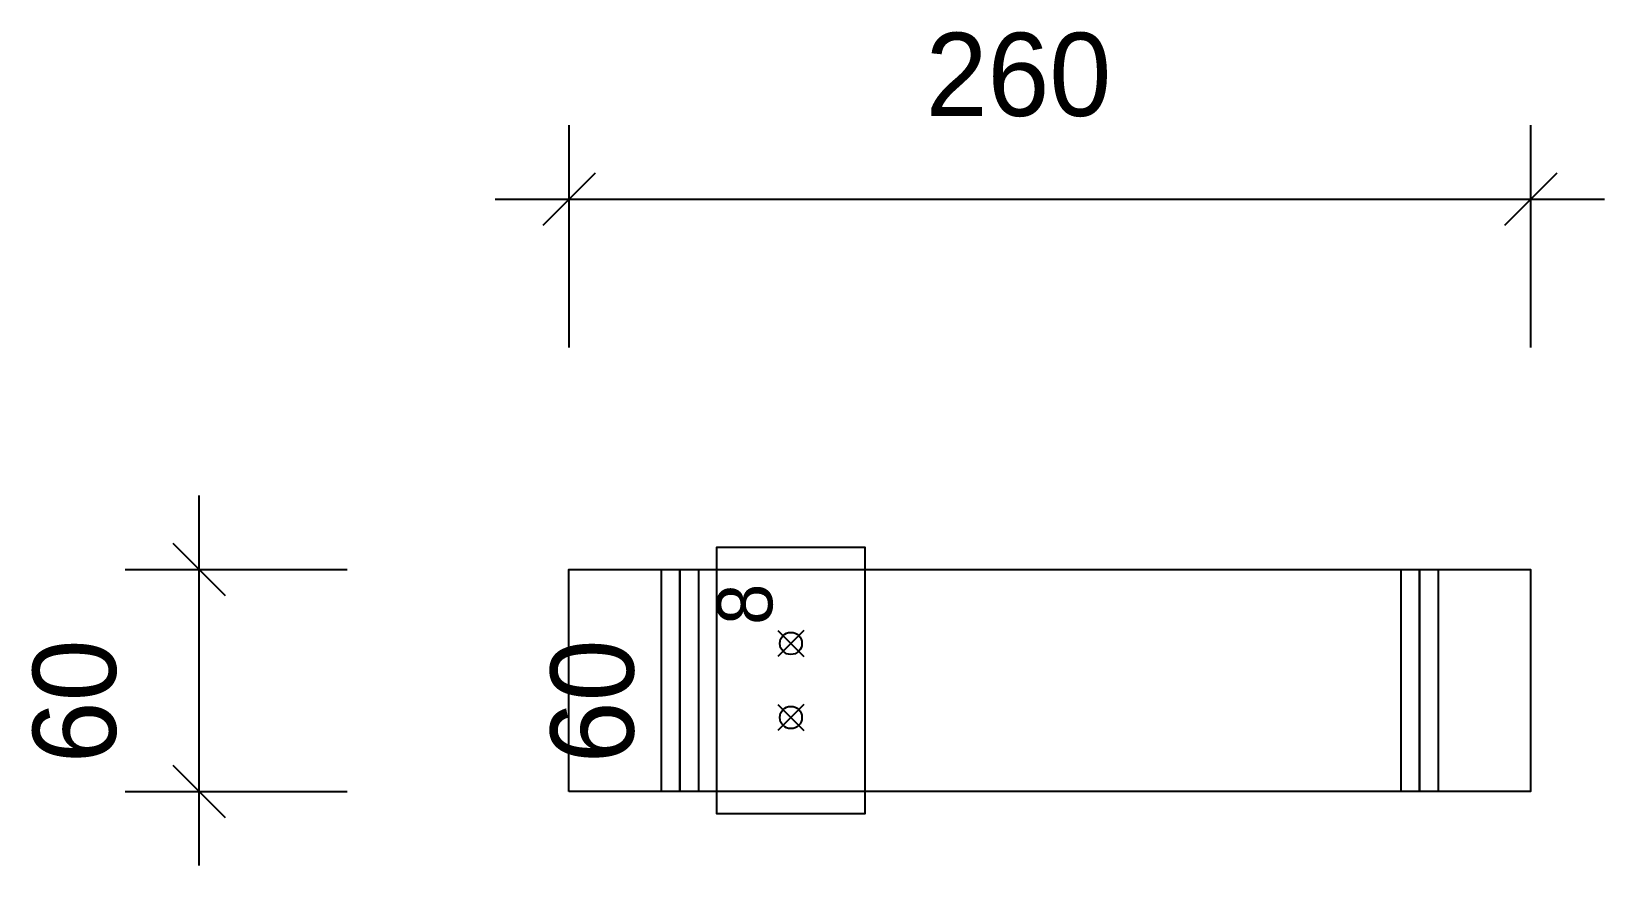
# Model space of a CAD drawing. Header units: millimetres. Extents: x -145 to 280, y -20 to 205.
import ezdxf
from ezdxf.enums import TextEntityAlignment as Align

# ---------------------------------------------------------------- set-up
doc = ezdxf.new("R2010")
doc.units = ezdxf.units.MM
for name, color, linetype in [('CONTOUR', 7, 'CONTINUOUS'), ('CUT_STEP', 7, 'CONTINUOUS'), ('CUT_STEPTEXT', 7, 'CONTINUOUS'), ('DIMLINES', 7, 'CONTINUOUS'), ('DIMLINESTEXT', 7, 'CONTINUOUS'), ('DRILLINGSOTHER', 7, 'CONTINUOUS'), ('DRILLINGSSIDE', 7, 'CONTINUOUS')]:
    doc.layers.add(name, color=color, linetype=linetype)

msp = doc.modelspace()

# ---------------------------------------------------------------- linework, layer by layer
at = {"layer": 'CONTOUR', "color": 0, "linetype": '0'}
msp.add_lwpolyline([(0, 0), (0, 60), (260, 60), (260, 0), (0, 0)], dxfattribs=at)
at = {"layer": 'CUT_STEP', "color": 1, "linetype": '1'}
msp.add_lwpolyline([(40, 0), (40, 30), (40, 60), (40, 66), (80, 66), (80, 60), (80, 0), (80, -6), (40, -6), (40, 0)], dxfattribs=at)
at = {"layer": 'DIMLINES', "color": 0}
for p, q in [((0, 180), (0, 120)), ((260, 180), (260, 120)), ((7.071, 167.071), (-7.071, 152.929)), ((267.071, 167.071), (252.929, 152.929)), ((-20, 160), (280, 160)), ((-100, -20), (-100, 80)), ((-107.071, 67.071), (-92.929, 52.929)), ((-120, 60), (-60, 60)), ((-107.071, 7.071), (-92.929, -7.071)), ((-120, 0), (-60, 0))]:
    msp.add_line(p, q, dxfattribs=at)
at = {"layer": 'DRILLINGSOTHER', "color": 3}
for p, q in [((63.536, 43.536), (56.464, 36.464)), ((56.466, 43.536), (63.534, 36.464)), ((63.536, 23.536), (56.464, 16.464)), ((56.466, 23.536), (63.534, 16.464))]:
    msp.add_line(p, q, dxfattribs=at)
for centre in [(60, 40), (60, 20)]:
    msp.add_circle(centre, 3, dxfattribs=at)
at = {"layer": 'DRILLINGSSIDE', "color": 3}
for p, q in [((30, 0), (30, 60)), ((30, 60), (30, 0)), ((230, 0), (230, 60)), ((230, 60), (230, 0))]:
    msp.add_line(p, q, dxfattribs=at)
at = {"layer": 'DRILLINGSSIDE', "color": 3, "linetype": '3'}
for points in [[(25, 0), (25, 60), (35, 60), (35, 0)], [(35, 60), (35, 0), (25, 0), (25, 60)], [(225, 0), (225, 60), (235, 60), (235, 0)], [(235, 60), (235, 0), (225, 0), (225, 60)]]:
    msp.add_lwpolyline(points, dxfattribs=at)

# ---------------------------------------------------------------- texts
at = {"layer": 'CUT_STEPTEXT'}
msp.add_text('8', height=15, rotation=90, dxfattribs=at).set_placement((40, 45), align=Align.TOP_LEFT)
at = {"layer": 'DIMLINESTEXT'}
msp.add_text('260', height=22.5, dxfattribs=at).set_placement((96.429, 205), align=Align.TOP_LEFT)
for p in [(-145, 7.619), (-5, 7.619)]:
    msp.add_text('60', height=22.5, rotation=90, dxfattribs=at).set_placement(p, align=Align.TOP_LEFT)

doc.saveas('drawing.dxf')
